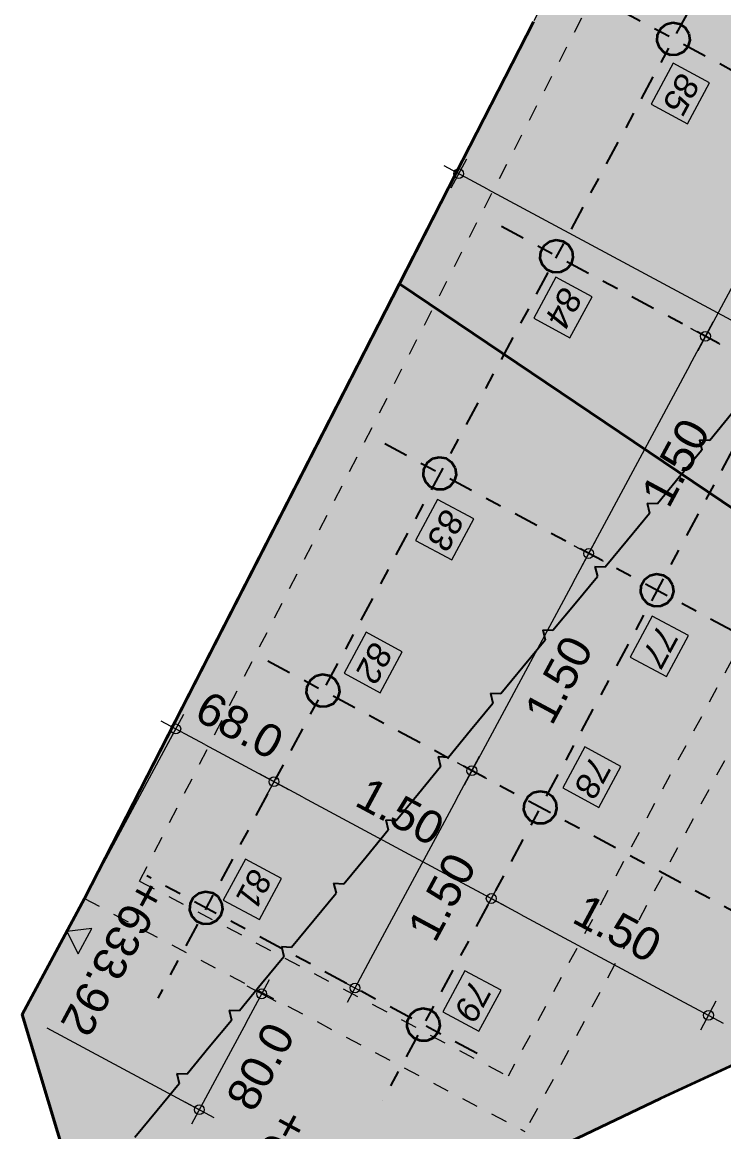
# Model space of a CAD drawing. Header units: metres. Extents: x 2711799 to 2711985, y 1236908 to 1237087.
# Drawn here: x 2711815.38 to 2711819.65, y 1236924.04 to 1236930.78 of the extents above; entities that cross this region are included whole.
import ezdxf

# ---------------------------------------------------------------- set-up
doc = ezdxf.new("R2010")
doc.units = ezdxf.units.M
doc.header["$PDMODE"] = 2
doc.header["$PDSIZE"] = -2
for name, pattern in [('ALL_S17', [0.0005, 0, -0.0005]), ('AUSGEZOGEN', [0]), ('PUNKT2_S9', [0.35, 0.15, -0.1, 0, -0.1])]:
    doc.linetypes.add(name, pattern=pattern)
for name, color, linetype, lineweight in [('XR$10$Bauteilachse', 7, 'PUNKT2_S9', 25), ('XR$10$Beton Ansicht', 7, 'AUSGEZOGEN', 35), ('XR$10$Betonierfugen', 7, 'AUSGEZOGEN', 25), ('XR$10$STANDARD_1', 7, 'AUSGEZOGEN', 13), ('XR$10$Vermassung Decke', 7, 'AUSGEZOGEN', 18), ('XR$10$Vermassung Schnitte', 7, 'AUSGEZOGEN', 18), ('XR$10$Wand Beton bewehrt', 7, 'AUSGEZOGEN', 50), ('XR$11$Decke', 7, 'AUSGEZOGEN', 35)]:
    doc.layers.add(name, color=color, linetype=linetype, lineweight=lineweight)
doc.styles.add('ARIAL', font='arial.ttf')
doc.dimstyles.new('DIMSTYLE_4', dxfattribs={"dimtxt": 0.2, "dimasz": 0.2, "dimexe": 0, "dimexo": 0, "dimgap": 0.1, "dimtad": 2, "dimdec": 1, "dimlfac": 100, "dimrnd": 0.5, "dimzin": 4, "dimdsep": 46, "dimtxsty": 'ARIAL', "dimblk1": 'ALL_ML_KREIS', "dimblk2": 'ALL_ML_KREIS', "dimsah": 1, "dimcen": 0, "dimclrd": 7, "dimclre": 7, "dimclrt": 7, "dimadec": 0, "dimazin": 0, "dimtfac": 1, "dimtdec": 0, "dimtix": 1, "dimtmove": 2, "dimatfit": 3, "dimfxl": 0, "dimtzin": 0, "dimlwd": 0, "dimlwe": 18, "dimarcsym": 0})
doc.dimstyles.new('DIMSTYLE_6', dxfattribs={"dimtxt": 0.2, "dimasz": 0.2, "dimexe": 0, "dimexo": 0, "dimgap": 0.1, "dimtad": 2, "dimrnd": 0.005, "dimzin": 4, "dimdsep": 46, "dimtxsty": 'ARIAL', "dimblk1": 'ALL_ML_KREIS', "dimblk2": 'ALL_ML_KREIS', "dimsah": 1, "dimcen": 0, "dimclrd": 7, "dimclre": 7, "dimclrt": 7, "dimadec": 0, "dimazin": 0, "dimtfac": 1, "dimtdec": 0, "dimtix": 1, "dimtmove": 2, "dimatfit": 3, "dimfxl": 0, "dimtzin": 0, "dimlwd": 0, "dimlwe": 18, "dimarcsym": 0})

# ---------------------------------------------------------------- blocks, each defined once
blk = doc.blocks.new('MUSTERELEMENT_28')
at = {"layer": 'XR$10$Betonierfugen', "color": 7, "linetype": 'AUSGEZOGEN', "lineweight": 25, "transparency": 33554687}
for p, q in [((132.4522, -52.8419), (132.2439, -52.8005)), ((132.4792, -52.8982), (132.4522, -52.8419)), ((132.4792, -52.8982), (132.5257, -52.8565)), ((132.7339, -52.8979), (132.5257, -52.8565)), ((132.9421, -52.9393), (132.7339, -52.8979)), ((132.9691, -52.9956), (132.9421, -52.9393)), ((132.9691, -52.9956), (133.0156, -52.9539)), ((133.2238, -52.9953), (133.0156, -52.9539)), ((133.432, -53.0367), (133.2238, -52.9953)), ((133.459, -53.093), (133.432, -53.0367)), ((133.459, -53.093), (133.5055, -53.0513)), ((133.7137, -53.0927), (133.5055, -53.0513)), ((133.922, -53.1341), (133.7137, -53.0927)), ((133.949, -53.1904), (133.922, -53.1341)), ((133.949, -53.1904), (133.9955, -53.1487)), ((134.2037, -53.1901), (133.9955, -53.1487)), ((134.4119, -53.2314), (134.2037, -53.1901)), ((134.4389, -53.2878), (134.4119, -53.2314)), ((134.4389, -53.2878), (134.4854, -53.2461)), ((134.6936, -53.2874), (134.4854, -53.2461)), ((134.9018, -53.3288), (134.6936, -53.2874)), ((134.9288, -53.3852), (134.9018, -53.3288)), ((134.9288, -53.3852), (134.9753, -53.3434)), ((135.1835, -53.3848), (134.9753, -53.3434)), ((135.3918, -53.4262), (135.1835, -53.3848)), ((135.4188, -53.4826), (135.3918, -53.4262)), ((135.4188, -53.4826), (135.4653, -53.4408)), ((135.6735, -53.4822), (135.4653, -53.4408)), ((135.8817, -53.5236), (135.6735, -53.4822)), ((135.9087, -53.58), (135.8817, -53.5236)), ((135.9087, -53.58), (135.9552, -53.5382)), ((136.1634, -53.5796), (135.9552, -53.5382)), ((136.3716, -53.621), (136.1634, -53.5796)), ((136.3986, -53.6774), (136.3716, -53.621)), ((136.3986, -53.6774), (136.4451, -53.6356)), ((136.6533, -53.677), (136.4451, -53.6356)), ((136.8616, -53.7184), (136.6533, -53.677)), ((136.8886, -53.7748), (136.8616, -53.7184)), ((136.8886, -53.7748), (136.9351, -53.733)), ((137.1433, -53.7744), (136.9351, -53.733)), ((137.3515, -53.8158), (137.1433, -53.7744)), ((137.3785, -53.8721), (137.3515, -53.8158)), ((137.3785, -53.8721), (137.425, -53.8304)), ((137.6332, -53.8718), (137.425, -53.8304)), ((137.8414, -53.9132), (137.6332, -53.8718))]:
    blk.add_line(p, q, dxfattribs=at)
blk = doc.blocks.new('COMPLEX_KOTENVERMASSUNG_3')
at = {"layer": 'XR$10$Vermassung Schnitte', "linetype": 'AUSGEZOGEN', "lineweight": 18, "transparency": 33554687}
blk.add_hatch(color=7, dxfattribs=at).paths.add_polyline_path([(137.0225, -54.7452), (136.8475, -54.7452), (136.935, -54.8702)])
at = {"layer": 'XR$10$Vermassung Schnitte', "color": 7, "linetype": 'AUSGEZOGEN', "lineweight": 18, "transparency": 33554687}
for p, q in [((137.0225, -54.7452), (136.8475, -54.7452)), ((136.8475, -54.7452), (136.935, -54.8702)), ((136.935, -54.8702), (137.0225, -54.7452)), ((136.935, -54.8702), (136.935, -54.8702)), ((136.935, -54.8702), (136.935, -54.8702)), ((136.935, -54.8702), (136.935, -54.8702)), ((136.935, -54.8702), (136.935, -54.8702))]:
    blk.add_line(p, q, dxfattribs=at)
at = {"layer": 'XR$10$Vermassung Schnitte', "color": 7, "linetype": 'AUSGEZOGEN', "lineweight": 18, "transparency": 33554687, "char_height": 0.2, "width": 1.11716, "attachment_point": 7, "style": 'ARIAL'}
for s, insert in [('\\W1.00;+635.35', (137.253, -53.2169)), ('\\W1.00;+633.92', (136.4335, -54.6452))]:
    blk.add_mtext(s, dxfattribs=dict(at, insert=insert))
blk = doc.blocks.new('ALL_ML_KREIS')
at = {"color": 0, "linetype": 'ByBlock', "lineweight": -2}
for p, q in [((0, -0.5), (0, 0.5)), ((-1, 0), (0.5, 0))]:
    blk.add_line(p, q, dxfattribs=at)
blk.add_circle((0, 0), 0.15, dxfattribs=at)
blk = doc.blocks.new('*D1569')
at = {"layer": 'DEFPOINTS', "color": 0, "transparency": 16777216}
for p in [(2711816.8389, 1236924.8749), (2711815.5327, 1236924.6689), (2711816.4601, 1236924.1703)]:
    blk.add_point(p, dxfattribs=at)
at = {"layer": 'XR$10$Vermassung Decke', "color": 7, "lineweight": 0, "transparency": 16777216}
blk.add_line((2711816.7442, 1236924.6987), (2711816.5548, 1236924.3464), dxfattribs=at)
at = {"layer": 'XR$10$Vermassung Decke', "color": 7, "lineweight": 18, "transparency": 16777216}
blk.add_line((2711815.5327, 1236924.6689), (2711816.4601, 1236924.1703), dxfattribs=at)
at = {"layer": 'XR$10$Vermassung Decke', "color": 7, "lineweight": 0, "transparency": 16777216, "xscale": 0.2, "yscale": 0.2, "zscale": 0.2}
for p, rotation in [((2711816.8389, 1236924.8749), 61.73568339642876), ((2711816.4601, 1236924.1703), 241.7356833964287)]:
    blk.add_blockref('ALL_ML_KREIS', p, dxfattribs=dict(at, rotation=rotation))
at = {"layer": 'XR$10$Vermassung Decke', "color": 7, "lineweight": 18, "transparency": 16777216, "insert": (2711816.8321, 1236924.4326), "char_height": 0.2, "width": 0.666667, "attachment_point": 5, "rotation": 61.73568, "style": 'ARIAL'}
blk.add_mtext('80.0', dxfattribs=at)
blk = doc.blocks.new('*D1510')
at = {"layer": 'DEFPOINTS', "color": 0, "transparency": 16777216}
for p in [(2711820.2478, 1236930.1954), (2711819.5375, 1236928.8742), (2711819.5375, 1236928.8742)]:
    blk.add_point(p, dxfattribs=at)
at = {"layer": 'XR$10$Vermassung Decke', "color": 7, "lineweight": 0, "transparency": 16777216}
blk.add_line((2711820.1531, 1236930.0192), (2711819.6322, 1236929.0504), dxfattribs=at)
at = {"layer": 'XR$10$Vermassung Decke', "color": 7, "lineweight": 0, "transparency": 16777216, "xscale": 0.2, "yscale": 0.2, "zscale": 0.2}
for p, rotation in [((2711820.2478, 1236930.1954), 61.73568339642876), ((2711819.5375, 1236928.8742), 241.7356833964287)]:
    blk.add_blockref('ALL_ML_KREIS', p, dxfattribs=dict(at, rotation=rotation))
at = {"layer": 'XR$10$Vermassung Decke', "color": 7, "lineweight": 18, "transparency": 16777216, "insert": (2711820.066, 1236929.4276), "char_height": 0.2, "width": 0.666667, "attachment_point": 5, "rotation": 61.73568, "style": 'ARIAL'}
blk.add_mtext('1.50', dxfattribs=at)
blk = doc.blocks.new('*D1511')
at = {"layer": 'DEFPOINTS', "color": 0, "transparency": 16777216}
for p in [(2711819.5375, 1236928.8742), (2711818.8272, 1236927.5531), (2711818.8272, 1236927.5531)]:
    blk.add_point(p, dxfattribs=at)
at = {"layer": 'XR$10$Vermassung Decke', "color": 7, "lineweight": 0, "transparency": 16777216}
blk.add_line((2711819.4428, 1236928.6981), (2711818.9219, 1236927.7292), dxfattribs=at)
at = {"layer": 'XR$10$Vermassung Decke', "color": 7, "lineweight": 0, "transparency": 16777216, "xscale": 0.2, "yscale": 0.2, "zscale": 0.2}
for p, rotation in [((2711819.5375, 1236928.8742), 61.73568339642876), ((2711818.8272, 1236927.5531), 241.7356833964287)]:
    blk.add_blockref('ALL_ML_KREIS', p, dxfattribs=dict(at, rotation=rotation))
at = {"layer": 'XR$10$Vermassung Decke', "color": 7, "lineweight": 18, "transparency": 16777216, "insert": (2711819.3557, 1236928.1065), "char_height": 0.2, "width": 0.666667, "attachment_point": 5, "rotation": 61.73568, "style": 'ARIAL'}
blk.add_mtext('1.50', dxfattribs=at)
blk = doc.blocks.new('*D1512')
at = {"layer": 'DEFPOINTS', "color": 0, "transparency": 16777216}
for p in [(2711818.8272, 1236927.5531), (2711818.1169, 1236926.2319), (2711818.1169, 1236926.2319)]:
    blk.add_point(p, dxfattribs=at)
at = {"layer": 'XR$10$Vermassung Decke', "color": 7, "lineweight": 0, "transparency": 16777216}
blk.add_line((2711818.7325, 1236927.3769), (2711818.2116, 1236926.4081), dxfattribs=at)
at = {"layer": 'XR$10$Vermassung Decke', "color": 7, "lineweight": 0, "transparency": 16777216, "xscale": 0.2, "yscale": 0.2, "zscale": 0.2}
for p, rotation in [((2711818.8272, 1236927.5531), 61.73568339642876), ((2711818.1169, 1236926.2319), 241.7356833964287)]:
    blk.add_blockref('ALL_ML_KREIS', p, dxfattribs=dict(at, rotation=rotation))
at = {"layer": 'XR$10$Vermassung Decke', "color": 7, "lineweight": 18, "transparency": 16777216, "insert": (2711818.6454, 1236926.7853), "char_height": 0.2, "width": 0.666667, "attachment_point": 5, "rotation": 61.73568, "style": 'ARIAL'}
blk.add_mtext('1.50', dxfattribs=at)
blk = doc.blocks.new('*D1513')
at = {"layer": 'DEFPOINTS', "color": 0, "transparency": 16777216}
for p in [(2711818.1169, 1236926.2319), (2711817.4066, 1236924.9107), (2711817.4066, 1236924.9107)]:
    blk.add_point(p, dxfattribs=at)
at = {"layer": 'XR$10$Vermassung Decke', "color": 7, "lineweight": 0, "transparency": 16777216}
blk.add_line((2711818.0222, 1236926.0557), (2711817.5013, 1236925.0869), dxfattribs=at)
at = {"layer": 'XR$10$Vermassung Decke', "color": 7, "lineweight": 0, "transparency": 16777216, "xscale": 0.2, "yscale": 0.2, "zscale": 0.2}
for p, rotation in [((2711818.1169, 1236926.2319), 61.73568339642876), ((2711817.4066, 1236924.9107), 241.7356833964287)]:
    blk.add_blockref('ALL_ML_KREIS', p, dxfattribs=dict(at, rotation=rotation))
at = {"layer": 'XR$10$Vermassung Decke', "color": 7, "lineweight": 18, "transparency": 16777216, "insert": (2711817.9351, 1236925.4641), "char_height": 0.2, "width": 0.666667, "attachment_point": 5, "rotation": 61.73568, "style": 'ARIAL'}
blk.add_mtext('1.50', dxfattribs=at)
blk = doc.blocks.new('*D1547')
at = {"layer": 'DEFPOINTS', "color": 0, "transparency": 16777216}
for p in [(2711818.0365, 1236929.8631), (2711822.513, 1236927.4564), (2711822.1543, 1236926.7892)]:
    blk.add_point(p, dxfattribs=at)
at = {"layer": 'XR$10$Vermassung Decke', "color": 7, "lineweight": 0, "transparency": 16777216}
blk.add_line((2711818.2127, 1236929.7684), (2711822.3369, 1236927.5511), dxfattribs=at)
at = {"layer": 'XR$10$Vermassung Decke', "color": 7, "lineweight": 18, "transparency": 16777216}
blk.add_line((2711822.1543, 1236926.7892), (2711822.513, 1236927.4564), dxfattribs=at)
at = {"layer": 'XR$10$Vermassung Decke', "color": 7, "lineweight": 0, "transparency": 16777216, "xscale": 0.2, "yscale": 0.2, "zscale": 0.2}
for p, rotation in [((2711818.0365, 1236929.8631), 151.7356834027459), ((2711822.513, 1236927.4564), 331.7356834027458)]:
    blk.add_blockref('ALL_ML_KREIS', p, dxfattribs=dict(at, rotation=rotation))
at = {"layer": 'XR$10$Vermassung Decke', "color": 7, "lineweight": 18, "transparency": 16777216, "insert": (2711820.3815, 1236928.8333), "char_height": 0.2, "width": 0.666667, "attachment_point": 5, "rotation": 331.73568, "style": 'ARIAL'}
blk.add_mtext('5.08', dxfattribs=at)
blk = doc.blocks.new('*D1552')
at = {"layer": 'DEFPOINTS', "color": 0, "transparency": 16777216}
for p in [(2711816.9137, 1236926.1651), (2711816.9137, 1236926.1651), (2711815.8053, 1236925.5357)]:
    blk.add_point(p, dxfattribs=at)
at = {"layer": 'XR$10$Vermassung Decke', "color": 7, "lineweight": 18, "transparency": 16777216}
blk.add_line((2711815.8053, 1236925.5357), (2711816.3163, 1236926.4862), dxfattribs=at)
at = {"layer": 'XR$10$Vermassung Decke', "color": 7, "lineweight": 0, "transparency": 16777216}
blk.add_line((2711816.4925, 1236926.3915), (2711816.7375, 1236926.2598), dxfattribs=at)
at = {"layer": 'XR$10$Vermassung Decke', "color": 7, "lineweight": 0, "transparency": 16777216, "xscale": 0.2, "yscale": 0.2, "zscale": 0.2}
for p, rotation in [((2711816.3163, 1236926.4862), 151.7356834027459), ((2711816.9137, 1236926.1651), 331.7356834027458)]:
    blk.add_blockref('ALL_ML_KREIS', p, dxfattribs=dict(at, rotation=rotation))
at = {"layer": 'XR$10$Vermassung Decke', "color": 7, "lineweight": 18, "transparency": 16777216, "insert": (2711816.7045, 1236926.5085), "char_height": 0.2, "width": 0.666667, "attachment_point": 5, "rotation": 331.73568, "style": 'ARIAL'}
blk.add_mtext('68.0', dxfattribs=at)
blk = doc.blocks.new('*D1553')
at = {"layer": 'DEFPOINTS', "color": 0, "transparency": 16777216}
for p in [(2711816.9137, 1236926.1651), (2711818.2349, 1236925.4548), (2711818.2349, 1236925.4548)]:
    blk.add_point(p, dxfattribs=at)
at = {"layer": 'XR$10$Vermassung Decke', "color": 7, "lineweight": 0, "transparency": 16777216}
blk.add_line((2711817.0899, 1236926.0704), (2711818.0587, 1236925.5495), dxfattribs=at)
at = {"layer": 'XR$10$Vermassung Decke', "color": 7, "lineweight": 0, "transparency": 16777216, "xscale": 0.2, "yscale": 0.2, "zscale": 0.2}
for p, rotation in [((2711816.9137, 1236926.1651), 151.7356834027459), ((2711818.2349, 1236925.4548), 331.7356834027458)]:
    blk.add_blockref('ALL_ML_KREIS', p, dxfattribs=dict(at, rotation=rotation))
at = {"layer": 'XR$10$Vermassung Decke', "color": 7, "lineweight": 18, "transparency": 16777216, "insert": (2711817.6815, 1236925.9832), "char_height": 0.2, "width": 0.666667, "attachment_point": 5, "rotation": 331.73568, "style": 'ARIAL'}
blk.add_mtext('1.50', dxfattribs=at)
blk = doc.blocks.new('*D1554')
at = {"layer": 'DEFPOINTS', "color": 0, "transparency": 16777216}
for p in [(2711818.2349, 1236925.4548), (2711819.556, 1236924.7444), (2711819.556, 1236924.7444)]:
    blk.add_point(p, dxfattribs=at)
at = {"layer": 'XR$10$Vermassung Decke', "color": 7, "lineweight": 0, "transparency": 16777216}
blk.add_line((2711818.411, 1236925.36), (2711819.3799, 1236924.8392), dxfattribs=at)
at = {"layer": 'XR$10$Vermassung Decke', "color": 7, "lineweight": 0, "transparency": 16777216, "xscale": 0.2, "yscale": 0.2, "zscale": 0.2}
for p, rotation in [((2711818.2349, 1236925.4548), 151.7356834027459), ((2711819.556, 1236924.7444), 331.7356834027458)]:
    blk.add_blockref('ALL_ML_KREIS', p, dxfattribs=dict(at, rotation=rotation))
at = {"layer": 'XR$10$Vermassung Decke', "color": 7, "lineweight": 18, "transparency": 16777216, "insert": (2711819.0026, 1236925.2729), "char_height": 0.2, "width": 0.666667, "attachment_point": 5, "rotation": 331.73568, "style": 'ARIAL'}
blk.add_mtext('1.50', dxfattribs=at)

msp = doc.modelspace()

# ---------------------------------------------------------------- hatches: boundary and pattern name
at = {"layer": 'XR$10$Wand Beton bewehrt', "linetype": 'AUSGEZOGEN', "lineweight": 35, "transparency": 33554687}
for points in [[(2711819.3661, 1236930.585), (2711819.4036, 1236930.6031), (2711819.4305, 1236930.6348), (2711819.4421, 1236930.6747), (2711819.4365, 1236930.7159), (2711819.4146, 1236930.7513), (2711819.3803, 1236930.7747), (2711819.3394, 1236930.7821), (2711819.299, 1236930.7723), (2711819.2661, 1236930.7468), (2711819.2464, 1236930.7102), (2711819.2433, 1236930.6687), (2711819.2573, 1236930.6296), (2711819.2861, 1236930.5995), (2711819.3246, 1236930.5838)], [(2711818.6933, 1236929.2819), (2711818.7202, 1236929.3137), (2711818.7318, 1236929.3536), (2711818.7262, 1236929.3948), (2711818.7043, 1236929.4302), (2711818.67, 1236929.4536), (2711818.6291, 1236929.461), (2711818.5887, 1236929.4511), (2711818.5558, 1236929.4256), (2711818.5361, 1236929.389), (2711818.533, 1236929.3476), (2711818.547, 1236929.3084), (2711818.5758, 1236929.2784), (2711818.6143, 1236929.2626), (2711818.6558, 1236929.2639)], [(2711817.9455, 1236927.9427), (2711817.983, 1236927.9608), (2711818.0098, 1236927.9925), (2711818.0215, 1236928.0324), (2711818.0159, 1236928.0736), (2711817.994, 1236928.109), (2711817.9597, 1236928.1324), (2711817.9187, 1236928.1398), (2711817.8783, 1236928.1299), (2711817.8455, 1236928.1045), (2711817.8258, 1236928.0679), (2711817.8227, 1236928.0264), (2711817.8367, 1236927.9873), (2711817.8655, 1236927.9572), (2711817.904, 1236927.9415)], [(2711819.2667, 1236927.2324), (2711819.3041, 1236927.2505), (2711819.331, 1236927.2822), (2711819.3427, 1236927.3221), (2711819.3371, 1236927.3633), (2711819.3152, 1236927.3987), (2711819.2808, 1236927.4221), (2711819.2399, 1236927.4295), (2711819.1995, 1236927.4196), (2711819.1666, 1236927.3942), (2711819.1469, 1236927.3576), (2711819.1438, 1236927.3161), (2711819.1579, 1236927.2769), (2711819.1866, 1236927.2469), (2711819.2251, 1236927.2311)], [(2711817.2352, 1236926.6216), (2711817.2727, 1236926.6396), (2711817.2995, 1236926.6713), (2711817.3112, 1236926.7113), (2711817.3056, 1236926.7525), (2711817.2837, 1236926.7878), (2711817.2493, 1236926.8112), (2711817.2084, 1236926.8187), (2711817.168, 1236926.8088), (2711817.1352, 1236926.7833), (2711817.1155, 1236926.7467), (2711817.1124, 1236926.7052), (2711817.1264, 1236926.6661), (2711817.1552, 1236926.6361), (2711817.1936, 1236926.6203)], [(2711818.5564, 1236925.9113), (2711818.5938, 1236925.9293), (2711818.6207, 1236925.961), (2711818.6323, 1236926.001), (2711818.6267, 1236926.0422), (2711818.6049, 1236926.0775), (2711818.5705, 1236926.1009), (2711818.5296, 1236926.1083), (2711818.4892, 1236926.0985), (2711818.4563, 1236926.073), (2711818.4366, 1236926.0364), (2711818.4335, 1236925.9949), (2711818.4476, 1236925.9558), (2711818.4763, 1236925.9257), (2711818.5148, 1236925.91)], [(2711816.5624, 1236925.3185), (2711816.5892, 1236925.3502), (2711816.6009, 1236925.3901), (2711816.5953, 1236925.4313), (2711816.5734, 1236925.4667), (2711816.539, 1236925.4901), (2711816.4981, 1236925.4975), (2711816.4577, 1236925.4876), (2711816.4248, 1236925.4622), (2711816.4052, 1236925.4255), (2711816.4021, 1236925.3841), (2711816.4161, 1236925.3449), (2711816.4448, 1236925.3149), (2711816.4833, 1236925.2991), (2711816.5249, 1236925.3004)], [(2711817.8835, 1236924.6081), (2711817.9104, 1236924.6399), (2711817.922, 1236924.6798), (2711817.9164, 1236924.721), (2711817.8946, 1236924.7564), (2711817.8602, 1236924.7798), (2711817.8193, 1236924.7872), (2711817.7789, 1236924.7773), (2711817.746, 1236924.7519), (2711817.7263, 1236924.7152), (2711817.7232, 1236924.6738), (2711817.7373, 1236924.6346), (2711817.766, 1236924.6046), (2711817.8045, 1236924.5888), (2711817.8461, 1236924.5901)]]:
    msp.add_hatch(color=6, dxfattribs=at).paths.add_polyline_path(points)
at = {"layer": 'XR$11$Decke', "lineweight": 25, "transparency": 33554687}
msp.add_hatch(color=131, dxfattribs=at).paths.add_polyline_path([(2711829.6834, 1236938.864), (2711824.1963, 1236941.1428), (2711823.6932, 1236940.207), (2711819.8187, 1236933.3434), (2711819.7943, 1236933.3564), (2711819.4439, 1236932.7047), (2711819.468, 1236932.6917), (2711815.7614, 1236925.454), (2711815.3826, 1236924.7496), (2711816.0223, 1236922.6224), (2711817.0457, 1236923.1806), (2711819.2635, 1236924.2386), (2711820.1856, 1236924.6652), (2711820.3929, 1236924.7616), (2711821.9105, 1236926.3357), (2711827.124, 1236934.5396), (2711827.8346, 1236935.4927), (2711827.9586, 1236935.7235), (2711828.6826, 1236936.6476), (2711828.7981, 1236936.8626), (2711829.5306, 1236937.8026), (2711829.6318, 1236937.9908), (2711829.8594, 1236938.2767)])

# ---------------------------------------------------------------- linework, layer by layer
at = {"layer": 'XR$10$Bauteilachse', "transparency": 33554687}
for p, q in [((2711825.3978, 1236941.9452, 640.05), (2711816.2064, 1236924.8494, 640.05)), ((2711826.7379, 1236941.2702, 640.05), (2711817.5749, 1236924.2272, 640.05)), ((2711822.3106, 1236929.0863, 640.05), (2711818.9637, 1236930.8858, 640.05)), ((2711821.6003, 1236927.7652, 640.05), (2711818.2533, 1236929.5646, 640.05)), ((2711820.89, 1236926.444, 640.05), (2711817.543, 1236928.2435, 640.05)), ((2711820.1797, 1236925.1229, 640.05), (2711816.8327, 1236926.9223, 640.05)), ((2711818.1482, 1236924.512, 640.05), (2711816.14, 1236925.5917, 640.05))]:
    msp.add_line(p, q, dxfattribs=at)
at = {"layer": 'XR$10$Beton Ansicht', "transparency": 33554687}
for p, q in [((2711818.4924, 1236930.7866, 640.05), (2711817.9751, 1236929.7765, 640.05)), ((2711817.9751, 1236929.7765, 640.05), (2711818.4924, 1236930.7866, 640.05)), ((2711819.2661, 1236930.7468, 640.05), (2711819.299, 1236930.7723, 640.05)), ((2711819.299, 1236930.7723, 640.05), (2711819.3394, 1236930.7821, 640.05)), ((2711819.3394, 1236930.7821, 640.05), (2711819.3803, 1236930.7747, 640.05)), ((2711819.3803, 1236930.7747, 640.05), (2711819.4146, 1236930.7513, 640.05)), ((2711819.2433, 1236930.6687, 640.05), (2711819.2464, 1236930.7102, 640.05)), ((2711819.2464, 1236930.7102, 640.05), (2711819.2661, 1236930.7468, 640.05)), ((2711819.4146, 1236930.7513, 640.05), (2711819.4365, 1236930.7159, 640.05)), ((2711819.4365, 1236930.7159, 640.05), (2711819.4421, 1236930.6747, 640.05)), ((2711819.2573, 1236930.6296, 640.05), (2711819.2433, 1236930.6687, 640.05)), ((2711819.2861, 1236930.5995, 640.05), (2711819.2573, 1236930.6296, 640.05)), ((2711819.4305, 1236930.6348, 640.05), (2711819.4036, 1236930.6031, 640.05)), ((2711819.4421, 1236930.6747, 640.05), (2711819.4305, 1236930.6348, 640.05)), ((2711819.3246, 1236930.5838, 640.05), (2711819.2861, 1236930.5995, 640.05)), ((2711819.3661, 1236930.585, 640.05), (2711819.3246, 1236930.5838, 640.05)), ((2711819.4036, 1236930.6031, 640.05), (2711819.3661, 1236930.585, 640.05)), ((2711815.7614, 1236925.454, 640.05), (2711817.9751, 1236929.7765, 640.05)), ((2711817.6763, 1236929.193, 640.05), (2711817.9751, 1236929.7765, 640.05)), ((2711817.9751, 1236929.7765, 640.05), (2711817.6763, 1236929.193, 640.05)), ((2711818.5361, 1236929.389, 640.05), (2711818.5558, 1236929.4256, 640.05)), ((2711818.5558, 1236929.4256, 640.05), (2711818.5887, 1236929.4511, 640.05)), ((2711818.5887, 1236929.4511, 640.05), (2711818.6291, 1236929.461, 640.05)), ((2711818.6291, 1236929.461, 640.05), (2711818.67, 1236929.4536, 640.05)), ((2711818.67, 1236929.4536, 640.05), (2711818.7043, 1236929.4302, 640.05)), ((2711818.7043, 1236929.4302, 640.05), (2711818.7262, 1236929.3948, 640.05)), ((2711818.533, 1236929.3476, 640.05), (2711818.5361, 1236929.389, 640.05)), ((2711818.547, 1236929.3084, 640.05), (2711818.533, 1236929.3476, 640.05)), ((2711818.7318, 1236929.3536, 640.05), (2711818.7202, 1236929.3137, 640.05)), ((2711818.7262, 1236929.3948, 640.05), (2711818.7318, 1236929.3536, 640.05)), ((2711818.5758, 1236929.2784, 640.05), (2711818.547, 1236929.3084, 640.05)), ((2711818.6143, 1236929.2626, 640.05), (2711818.5758, 1236929.2784, 640.05)), ((2711818.6933, 1236929.2819, 640.05), (2711818.6558, 1236929.2639, 640.05)), ((2711818.7202, 1236929.3137, 640.05), (2711818.6933, 1236929.2819, 640.05)), ((2711818.6558, 1236929.2639, 640.05), (2711818.6143, 1236929.2626, 640.05)), ((2711815.7614, 1236925.454, 640.05), (2711817.6763, 1236929.193, 640.05)), ((2711817.6763, 1236929.193, 640.05), (2711815.7614, 1236925.454, 640.05)), ((2711821.8853, 1236926.3527, 640.05), (2711817.6763, 1236929.193, 640.05)), ((2711817.6763, 1236929.193, 640.05), (2711821.8853, 1236926.3527, 640.05)), ((2711817.8783, 1236928.1299, 640.05), (2711817.9187, 1236928.1398, 640.05)), ((2711817.9187, 1236928.1398, 640.05), (2711817.9597, 1236928.1324, 640.05)), ((2711817.9597, 1236928.1324, 640.05), (2711817.994, 1236928.109, 640.05)), ((2711817.8227, 1236928.0264, 640.05), (2711817.8258, 1236928.0679, 640.05)), ((2711817.8258, 1236928.0679, 640.05), (2711817.8455, 1236928.1045, 640.05)), ((2711817.8455, 1236928.1045, 640.05), (2711817.8783, 1236928.1299, 640.05)), ((2711817.994, 1236928.109, 640.05), (2711818.0159, 1236928.0736, 640.05)), ((2711818.0159, 1236928.0736, 640.05), (2711818.0215, 1236928.0324, 640.05)), ((2711817.8367, 1236927.9873, 640.05), (2711817.8227, 1236928.0264, 640.05)), ((2711818.0215, 1236928.0324, 640.05), (2711818.0098, 1236927.9925, 640.05)), ((2711817.8655, 1236927.9572, 640.05), (2711817.8367, 1236927.9873, 640.05)), ((2711817.904, 1236927.9415, 640.05), (2711817.8655, 1236927.9572, 640.05)), ((2711817.9455, 1236927.9427, 640.05), (2711817.904, 1236927.9415, 640.05)), ((2711817.983, 1236927.9608, 640.05), (2711817.9455, 1236927.9427, 640.05)), ((2711818.0098, 1236927.9925, 640.05), (2711817.983, 1236927.9608, 640.05)), ((2711819.1469, 1236927.3576, 640.05), (2711819.1666, 1236927.3942, 640.05)), ((2711819.1666, 1236927.3942, 640.05), (2711819.1995, 1236927.4196, 640.05)), ((2711819.1995, 1236927.4196, 640.05), (2711819.2399, 1236927.4295, 640.05)), ((2711819.2399, 1236927.4295, 640.05), (2711819.2808, 1236927.4221, 640.05)), ((2711819.2808, 1236927.4221, 640.05), (2711819.3152, 1236927.3987, 640.05)), ((2711819.3152, 1236927.3987, 640.05), (2711819.3371, 1236927.3633, 640.05)), ((2711819.1438, 1236927.3161, 640.05), (2711819.1469, 1236927.3576, 640.05)), ((2711819.3427, 1236927.3221, 640.05), (2711819.331, 1236927.2822, 640.05)), ((2711819.3371, 1236927.3633, 640.05), (2711819.3427, 1236927.3221, 640.05)), ((2711819.1579, 1236927.2769, 640.05), (2711819.1438, 1236927.3161, 640.05)), ((2711819.1866, 1236927.2469, 640.05), (2711819.1579, 1236927.2769, 640.05)), ((2711819.331, 1236927.2822, 640.05), (2711819.3041, 1236927.2505, 640.05)), ((2711819.2251, 1236927.2311, 640.05), (2711819.1866, 1236927.2469, 640.05)), ((2711819.2667, 1236927.2324, 640.05), (2711819.2251, 1236927.2311, 640.05)), ((2711819.3041, 1236927.2505, 640.05), (2711819.2667, 1236927.2324, 640.05)), ((2711817.1155, 1236926.7467, 640.05), (2711817.1352, 1236926.7833, 640.05)), ((2711817.1352, 1236926.7833, 640.05), (2711817.168, 1236926.8088, 640.05)), ((2711817.168, 1236926.8088, 640.05), (2711817.2084, 1236926.8187, 640.05)), ((2711817.2084, 1236926.8187, 640.05), (2711817.2493, 1236926.8112, 640.05)), ((2711817.2493, 1236926.8112, 640.05), (2711817.2837, 1236926.7878, 640.05)), ((2711817.2837, 1236926.7878, 640.05), (2711817.3056, 1236926.7525, 640.05)), ((2711817.1124, 1236926.7052, 640.05), (2711817.1155, 1236926.7467, 640.05)), ((2711817.3056, 1236926.7525, 640.05), (2711817.3112, 1236926.7113, 640.05)), ((2711817.1264, 1236926.6661, 640.05), (2711817.1124, 1236926.7052, 640.05)), ((2711817.1552, 1236926.6361, 640.05), (2711817.1264, 1236926.6661, 640.05)), ((2711817.2995, 1236926.6713, 640.05), (2711817.2727, 1236926.6396, 640.05)), ((2711817.3112, 1236926.7113, 640.05), (2711817.2995, 1236926.6713, 640.05)), ((2711817.1936, 1236926.6203, 640.05), (2711817.1552, 1236926.6361, 640.05)), ((2711817.2352, 1236926.6216, 640.05), (2711817.1936, 1236926.6203, 640.05)), ((2711817.2727, 1236926.6396, 640.05), (2711817.2352, 1236926.6216, 640.05)), ((2711818.4892, 1236926.0985, 640.05), (2711818.5296, 1236926.1083, 640.05)), ((2711818.5296, 1236926.1083, 640.05), (2711818.5705, 1236926.1009, 640.05)), ((2711818.4366, 1236926.0364, 640.05), (2711818.4563, 1236926.073, 640.05)), ((2711818.4563, 1236926.073, 640.05), (2711818.4892, 1236926.0985, 640.05)), ((2711818.5705, 1236926.1009, 640.05), (2711818.6049, 1236926.0775, 640.05)), ((2711818.6049, 1236926.0775, 640.05), (2711818.6267, 1236926.0422, 640.05)), ((2711818.6267, 1236926.0422, 640.05), (2711818.6323, 1236926.001, 640.05)), ((2711818.4335, 1236925.9949, 640.05), (2711818.4366, 1236926.0364, 640.05)), ((2711818.4476, 1236925.9558, 640.05), (2711818.4335, 1236925.9949, 640.05)), ((2711818.6323, 1236926.001, 640.05), (2711818.6207, 1236925.961, 640.05)), ((2711818.4763, 1236925.9257, 640.05), (2711818.4476, 1236925.9558, 640.05)), ((2711818.5148, 1236925.91, 640.05), (2711818.4763, 1236925.9257, 640.05)), ((2711818.5564, 1236925.9113, 640.05), (2711818.5148, 1236925.91, 640.05)), ((2711818.5938, 1236925.9293, 640.05), (2711818.5564, 1236925.9113, 640.05)), ((2711818.6207, 1236925.961, 640.05), (2711818.5938, 1236925.9293, 640.05)), ((2711815.3826, 1236924.7496, 640.05), (2711815.7614, 1236925.454, 640.05)), ((2711815.3826, 1236924.7496, 640.05), (2711815.7614, 1236925.454, 640.05)), ((2711815.7614, 1236925.454, 640.05), (2711815.3826, 1236924.7496, 640.05)), ((2711816.4052, 1236925.4255, 640.05), (2711816.4248, 1236925.4622, 640.05)), ((2711816.4248, 1236925.4622, 640.05), (2711816.4577, 1236925.4876, 640.05)), ((2711816.4577, 1236925.4876, 640.05), (2711816.4981, 1236925.4975, 640.05)), ((2711816.4981, 1236925.4975, 640.05), (2711816.539, 1236925.4901, 640.05)), ((2711816.539, 1236925.4901, 640.05), (2711816.5734, 1236925.4667, 640.05)), ((2711816.5734, 1236925.4667, 640.05), (2711816.5953, 1236925.4313, 640.05)), ((2711816.5953, 1236925.4313, 640.05), (2711816.6009, 1236925.3901, 640.05)), ((2711816.4021, 1236925.3841, 640.05), (2711816.4052, 1236925.4255, 640.05)), ((2711816.4161, 1236925.3449, 640.05), (2711816.4021, 1236925.3841, 640.05)), ((2711816.6009, 1236925.3901, 640.05), (2711816.5892, 1236925.3502, 640.05)), ((2711816.4448, 1236925.3149, 640.05), (2711816.4161, 1236925.3449, 640.05)), ((2711816.4833, 1236925.2991, 640.05), (2711816.4448, 1236925.3149, 640.05)), ((2711816.5249, 1236925.3004, 640.05), (2711816.4833, 1236925.2991, 640.05)), ((2711816.5624, 1236925.3185, 640.05), (2711816.5249, 1236925.3004, 640.05)), ((2711816.5892, 1236925.3502, 640.05), (2711816.5624, 1236925.3185, 640.05)), ((2711817.746, 1236924.7519, 640.05), (2711817.7789, 1236924.7773, 640.05)), ((2711817.7789, 1236924.7773, 640.05), (2711817.8193, 1236924.7872, 640.05)), ((2711817.8193, 1236924.7872, 640.05), (2711817.8602, 1236924.7798, 640.05)), ((2711817.8602, 1236924.7798, 640.05), (2711817.8946, 1236924.7564, 640.05)), ((2711817.8946, 1236924.7564, 640.05), (2711817.9164, 1236924.721, 640.05)), ((2711816.0223, 1236922.6224, 640.05), (2711815.3826, 1236924.7496, 640.05)), ((2711816.0223, 1236922.6224, 640.05), (2711815.3826, 1236924.7496, 640.05)), ((2711815.3826, 1236924.7496, 640.05), (2711816.0223, 1236922.6224, 640.05)), ((2711817.7232, 1236924.6738, 640.05), (2711817.7263, 1236924.7152, 640.05)), ((2711817.7263, 1236924.7152, 640.05), (2711817.746, 1236924.7519, 640.05)), ((2711817.9164, 1236924.721, 640.05), (2711817.922, 1236924.6798, 640.05)), ((2711817.7373, 1236924.6346, 640.05), (2711817.7232, 1236924.6738, 640.05)), ((2711817.766, 1236924.6046, 640.05), (2711817.7373, 1236924.6346, 640.05)), ((2711817.9104, 1236924.6399, 640.05), (2711817.8835, 1236924.6081, 640.05)), ((2711817.922, 1236924.6798, 640.05), (2711817.9104, 1236924.6399, 640.05)), ((2711820.1856, 1236924.6652, 640.05), (2711819.2635, 1236924.2386, 640.05)), ((2711817.8045, 1236924.5888, 640.05), (2711817.766, 1236924.6046, 640.05)), ((2711817.8461, 1236924.5901, 640.05), (2711817.8045, 1236924.5888, 640.05)), ((2711817.8835, 1236924.6081, 640.05), (2711817.8461, 1236924.5901, 640.05)), ((2711819.2635, 1236924.2386, 640.05), (2711817.0457, 1236923.1806, 640.05)), ((2711817.0457, 1236923.1806, 640.05), (2711819.2635, 1236924.2386, 640.05))]:
    msp.add_line(p, q, dxfattribs=at)
at = {"layer": 'XR$10$STANDARD_1', "color": 1, "linetype": 'ALL_S17', "lineweight": 18, "transparency": 33554687}
for p, q in [((2711826.142, 1236938.891, 640.05), (2711818.3371, 1236924.3741, 640.05)), ((2711816.0967, 1236925.5604, 640.05), (2711819.8569, 1236932.9027, 640.05)), ((2711815.7614, 1236925.454, 640.05), (2711819.468, 1236932.6917, 640.05)), ((2711820.5045, 1236927.8775, 640.05), (2711818.4397, 1236924.037, 640.05)), ((2711816.0967, 1236925.5604, 640.05), (2711818.3371, 1236924.3741, 640.05)), ((2711815.7614, 1236925.454, 640.05), (2711818.4397, 1236924.037, 640.05))]:
    msp.add_line(p, q, dxfattribs=at)
at = {"layer": 'XR$10$STANDARD_1', "color": 7, "linetype": 'AUSGEZOGEN', "lineweight": 18, "transparency": 33554687, "elevation": 0}
for points in [[(2711819.3417, 1236930.5343), (2711819.2077, 1236930.2849), (2711819.4279, 1236930.1666), (2711819.5619, 1236930.4159), (2711819.3417, 1236930.5343)], [(2711818.6273, 1236929.233), (2711818.4933, 1236928.9837), (2711818.7135, 1236928.8653), (2711818.8475, 1236929.1146), (2711818.6273, 1236929.233)], [(2711817.9086, 1236927.8824), (2711817.7745, 1236927.6331), (2711817.9947, 1236927.5147), (2711818.1288, 1236927.764), (2711817.9086, 1236927.8824)], [(2711819.2138, 1236927.1729), (2711819.0797, 1236926.9235), (2711819.2999, 1236926.8051), (2711819.434, 1236927.0545), (2711819.2138, 1236927.1729)], [(2711817.4739, 1236927.0739), (2711817.3398, 1236926.8245), (2711817.56, 1236926.7061), (2711817.6941, 1236926.9555), (2711817.4739, 1236927.0739)], [(2711818.8033, 1236926.3764), (2711818.6693, 1236926.1271), (2711818.8894, 1236926.0087), (2711819.0235, 1236926.258), (2711818.8033, 1236926.3764)], [(2711816.7397, 1236925.6945), (2711816.6056, 1236925.4452), (2711816.8258, 1236925.3268), (2711816.9599, 1236925.5762), (2711816.7397, 1236925.6945)], [(2711818.0741, 1236925.0157), (2711817.9401, 1236924.7664), (2711818.1602, 1236924.648), (2711818.2943, 1236924.8973), (2711818.0741, 1236925.0157)]]:
    msp.add_lwpolyline(points, dxfattribs=at)

# ---------------------------------------------------------------- block references
at = {"layer": 'XR$10$Betonierfugen', "color": 7, "linetype": 'AUSGEZOGEN', "lineweight": 25, "transparency": 33554687, "rotation": 241.7356833995579}
msp.add_blockref('MUSTERELEMENT_28', (2711928.8263, 1237019.8797, 640.05), dxfattribs=at)
at = {"layer": 'XR$10$Vermassung Schnitte', "color": 7, "linetype": 'AUSGEZOGEN', "lineweight": 18, "transparency": 33554687, "rotation": 241.7356833995579}
msp.add_blockref('COMPLEX_KOTENVERMASSUNG_3', (2711928.8263, 1237019.8797, 640.05), dxfattribs=at)

# ---------------------------------------------------------------- texts
at = {"layer": 'XR$10$STANDARD_1', "color": 7, "linetype": 'AUSGEZOGEN', "lineweight": 18, "transparency": 33554687, "char_height": 0.15, "attachment_point": 7, "rotation": 241.73568, "style": 'ARIAL'}
for s, insert, width in [('\\W0.99;\\fArial|i1|b0|c0|p0;85', (2711819.3783, 1236930.4862, 640.05), 0.30735), ('\\W0.99;\\fArial|i1|b0|c0|p0;84', (2711818.6639, 1236929.185, 640.05), 0.30735), ('\\W0.99;\\fArial|i1|b0|c0|p0;83', (2711817.9452, 1236927.8343, 640.05), 0.30735), ('\\W0.99;\\fArial|i1|b0|c0|p0;77', (2711819.2504, 1236927.1248, 640.05), 0.30735), ('\\W0.99;\\fArial|i1|b0|c0|p0;82', (2711817.5105, 1236927.0258, 640.05), 0.30735), ('\\W0.99;\\fArial|i1|b0|c0|p0;78', (2711818.8399, 1236926.3284, 640.05), 0.30735), ('\\W0.94;\\fArial|i1|b0|c0|p0;81', (2711816.7763, 1236925.6465, 640.05), 0.303868), ('\\W0.99;\\fArial|i1|b0|c0|p0;79', (2711818.1107, 1236924.9677, 640.05), 0.30735)]:
    msp.add_mtext(s, dxfattribs=dict(at, insert=insert, width=width))

# ---------------------------------------------------------------- dimensions: what is measured, and where the dimension line sits
at = {"layer": 'XR$10$Vermassung Decke', "color": 7, "lineweight": 18, "transparency": 33554687}
for base, p1, p2, angle, dimstyle, picture, middle in [((2711819.5375, 1236928.8742, 640.05), (2711820.2478, 1236930.1954, 640.05), (2711819.5375, 1236928.8742, 640.05), 241.73568, 'DIMSTYLE_6', '*D1510', (2711820.066, 1236929.4276, 640.05)), ((2711822.513, 1236927.4564, 640.05), (2711818.0365, 1236929.8631, 640.05), (2711822.1543, 1236926.7892, 640.05), 331.73568, 'DIMSTYLE_6', '*D1547', (2711820.3815, 1236928.8333, 640.05)), ((2711818.8272, 1236927.5531, 640.05), (2711819.5375, 1236928.8742, 640.05), (2711818.8272, 1236927.5531, 640.05), 241.73568, 'DIMSTYLE_6', '*D1511', (2711819.3557, 1236928.1065, 640.05)), ((2711818.1169, 1236926.2319, 640.05), (2711818.8272, 1236927.5531, 640.05), (2711818.1169, 1236926.2319, 640.05), 241.73568, 'DIMSTYLE_6', '*D1512', (2711818.6454, 1236926.7853, 640.05)), ((2711816.9137, 1236926.1651, 640.05), (2711815.8053, 1236925.5357, 640.05), (2711816.9137, 1236926.1651, 640.05), 331.73568, 'DIMSTYLE_4', '*D1552', (2711816.7045, 1236926.5085, 640.05)), ((2711817.4066, 1236924.9107, 640.05), (2711818.1169, 1236926.2319, 640.05), (2711817.4066, 1236924.9107, 640.05), 241.73568, 'DIMSTYLE_6', '*D1513', (2711817.9351, 1236925.4641, 640.05)), ((2711818.2349, 1236925.4548, 640.05), (2711816.9137, 1236926.1651, 640.05), (2711818.2349, 1236925.4548, 640.05), 331.73568, 'DIMSTYLE_6', '*D1553', (2711817.6815, 1236925.9832, 640.05)), ((2711819.556, 1236924.7444, 640.05), (2711818.2349, 1236925.4548, 640.05), (2711819.556, 1236924.7444, 640.05), 331.73568, 'DIMSTYLE_6', '*D1554', (2711819.0026, 1236925.2729, 640.05)), ((2711816.4601, 1236924.1703, 640.05), (2711816.8389, 1236924.8749, 640.05), (2711815.5327, 1236924.6689, 640.05), 241.73568, 'DIMSTYLE_4', '*D1569', (2711816.8321, 1236924.4326, 640.05))]:
    dim = msp.add_linear_dim(base=base, p1=p1, p2=p2, angle=angle, dimstyle=dimstyle, override={"dimpost": '<>', "dimclrd": 7, "dimclre": 7, "dimclrt": 7, "dimlwd": 0, "dimlwe": 18}, dxfattribs=at)
    dim.commit()
    dim.dimension.update_dxf_attribs({"geometry": picture, "text_midpoint": middle, "dimtype": 160})

doc.saveas('drawing.dxf')
